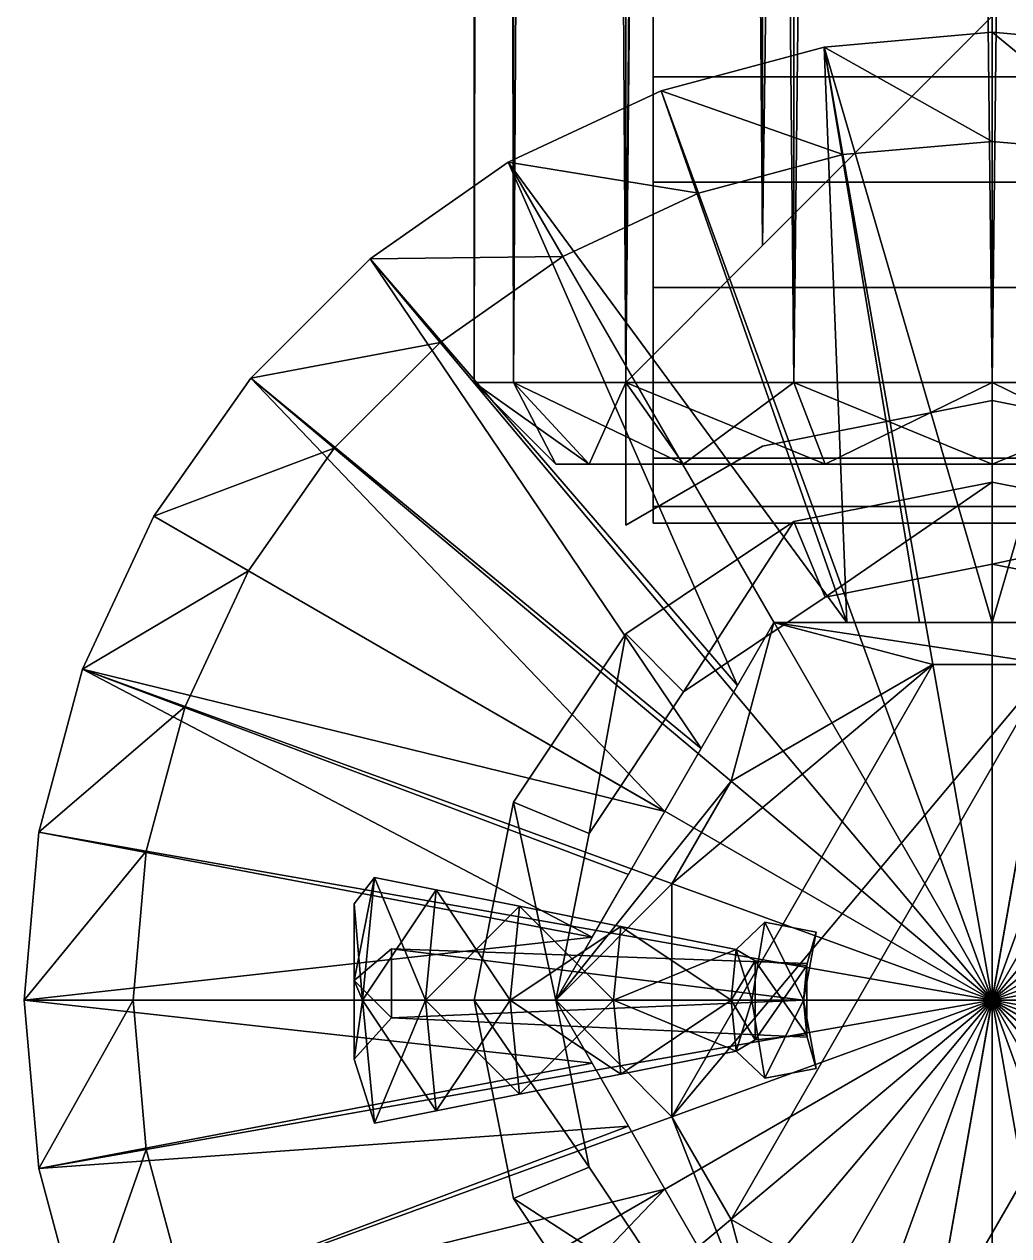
# Model space of a CAD drawing. Header units: centimetres. Extents: x -66.3 to 12.3, y -19.3 to 19.3.
# Drawn here: x -66.292 to -64.487, y -17.932 to -15.71 of the extents above; entities that cross this region are included whole.
import ezdxf

# ---------------------------------------------------------------- set-up
doc = ezdxf.new("R2010")
doc.units = ezdxf.units.CM
for name, color, linetype, true_color in [('chrom', 9, 'Continuous', 0xbebebe), ('Metall verzinkt', 8, 'Continuous', 0x6f6f6f), ('plastik schwarz', 250, 'Continuous', 0x282828), ('reinweiss', 254, 'Continuous', 0xdddddd)]:
    doc.layers.add(name, color=color, linetype=linetype, true_color=true_color)

# ---------------------------------------------------------------- blocks, each defined once
blk = doc.blocks.new('stdklemmhalter_19HIY993')
at = {"layer": 'Metall verzinkt'}
for points in [[(0, 0.85, -0.6215), (-0.1931, 0.8084, -0.6215), (-0.1931, 0.8084, 0.6215), (0, 0.85, 0.6215)], [(0.625, 0, -0.6215), (-0.1931, 0.8084, -0.6215), (0, 0.85, -0.6215)], [(0.625, 0, 0.6215), (0, 0.85, 0.6215), (-0.1931, 0.8084, 0.6215)], [(0.1931, 0.8084, -0.6215), (0, 0.85, -0.6215), (0, 0.85, 0.6215), (0.1931, 0.8084, 0.6215)], [(0.625, 0, -0.6215), (0, 0.85, -0.6215), (0.1931, 0.8084, -0.6215)], [(0.625, 0, 0.6215), (0.1931, 0.8084, 0.6215), (0, 0.85, 0.6215)], [(-0.1931, 0.8084, -0.6215), (-0.3674, 0.6877, -0.6215), (-0.3674, 0.6877, 0.6215), (-0.1931, 0.8084, 0.6215)], [(0.625, 0, -0.6215), (-0.3674, 0.6877, -0.6215), (-0.1931, 0.8084, -0.6215)], [(0.625, 0, 0.6215), (-0.1931, 0.8084, 0.6215), (-0.3674, 0.6877, 0.6215)], [(0.3674, 0.6877, -0.6215), (0.1931, 0.8084, -0.6215), (0.1931, 0.8084, 0.6215), (0.3674, 0.6877, 0.6215)], [(0.625, 0, -0.6215), (0.1931, 0.8084, -0.6215), (0.3674, 0.6877, -0.6215)], [(0.625, 0, 0.6215), (0.3674, 0.6877, 0.6215), (0.1931, 0.8084, 0.6215)], [(-0.3674, 0.6877, -0.6215), (-0.5056, 0.4996, -0.6215), (-0.5056, 0.4996, 0.6215), (-0.3674, 0.6877, 0.6215)], [(0.625, 0, -0.6215), (-0.5056, 0.4996, -0.6215), (-0.3674, 0.6877, -0.6215)], [(0.625, 0, 0.6215), (-0.3674, 0.6877, 0.6215), (-0.5056, 0.4996, 0.6215)], [(0.5056, 0.4996, -0.6215), (0.3674, 0.6877, -0.6215), (0.3674, 0.6877, 0.6215), (0.5056, 0.4996, 0.6215)], [(0.625, 0, -0.6215), (0.3674, 0.6877, -0.6215), (0.5056, 0.4996, -0.6215)], [(0.625, 0, 0.6215), (0.5056, 0.4996, 0.6215), (0.3674, 0.6877, 0.6215)], [(-0.5056, 0.4996, -0.6215), (-0.5944, 0.2627, -0.6215), (-0.5944, 0.2627, 0.6215), (-0.5056, 0.4996, 0.6215)], [(0.625, 0, -0.6215), (-0.5944, 0.2627, -0.6215), (-0.5056, 0.4996, -0.6215)], [(0.625, 0, 0.6215), (-0.5056, 0.4996, 0.6215), (-0.5944, 0.2627, 0.6215)], [(0.5944, 0.2627, -0.6215), (0.5056, 0.4996, -0.6215), (0.5056, 0.4996, 0.6215), (0.5944, 0.2627, 0.6215)], [(0.625, 0, -0.6215), (0.5056, 0.4996, -0.6215), (0.5944, 0.2627, -0.6215)], [(0.625, 0, 0.6215), (0.5944, 0.2627, 0.6215), (0.5056, 0.4996, 0.6215)], [(-0.5944, 0.2627, -0.6215), (-0.625, 0, -0.6215), (-0.625, 0, 0.6215), (-0.5944, 0.2627, 0.6215)], [(0.625, 0, -0.6215), (-0.625, 0, -0.6215), (-0.5944, 0.2627, -0.6215)], [(0.625, 0, 0.6215), (-0.5944, 0.2627, 0.6215), (-0.625, 0, 0.6215)], [(0.625, 0, -0.6215), (0.5944, 0.2627, -0.6215), (0.5944, 0.2627, 0.6215), (0.625, 0, 0.6215)], [(-0.625, 0, -0.6215), (-0.5944, -0.2627, -0.6215), (-0.5944, -0.2627, 0.6215), (-0.625, 0, 0.6215)], [(0.625, 0, -0.6215), (-0.5944, -0.2627, -0.6215), (-0.625, 0, -0.6215)], [(0.625, 0, 0.6215), (-0.625, 0, 0.6215), (-0.5944, -0.2627, 0.6215)], [(0.625, 0, -0.6215), (-0.5056, -0.4996, -0.6215), (-0.5944, -0.2627, -0.6215)], [(0.625, 0, 0.6215), (-0.5944, -0.2627, 0.6215), (-0.5056, -0.4996, 0.6215)], [(0.625, 0, -0.6215), (-0.3674, -0.6877, -0.6215), (-0.5056, -0.4996, -0.6215)], [(0.625, 0, 0.6215), (-0.5056, -0.4996, 0.6215), (-0.3674, -0.6877, 0.6215)], [(0.625, 0, -0.6215), (-0.1931, -0.8084, -0.6215), (-0.3674, -0.6877, -0.6215)], [(0.625, 0, 0.6215), (-0.3674, -0.6877, 0.6215), (-0.1931, -0.8084, 0.6215)], [(0.625, 0, -0.6215), (0, -0.85, -0.6215), (-0.1931, -0.8084, -0.6215)], [(0.625, 0, 0.6215), (-0.1931, -0.8084, 0.6215), (0, -0.85, 0.6215)], [(0.625, 0, -0.6215), (0.1931, -0.8084, -0.6215), (0, -0.85, -0.6215)], [(0.625, 0, 0.6215), (0, -0.85, 0.6215), (0.1931, -0.8084, 0.6215)], [(0.625, 0, -0.6215), (0.3674, -0.6877, -0.6215), (0.1931, -0.8084, -0.6215)], [(0.625, 0, 0.6215), (0.1931, -0.8084, 0.6215), (0.3674, -0.6877, 0.6215)], [(0.625, 0, -0.6215), (0.5056, -0.4996, -0.6215), (0.3674, -0.6877, -0.6215)], [(0.625, 0, 0.6215), (0.3674, -0.6877, 0.6215), (0.5056, -0.4996, 0.6215)], [(0.625, 0, -0.6215), (0.5944, -0.2627, -0.6215), (0.5056, -0.4996, -0.6215)], [(0.625, 0, 0.6215), (0.5056, -0.4996, 0.6215), (0.5944, -0.2627, 0.6215)], [(0.5944, -0.2627, -0.6215), (0.625, 0, -0.6215), (0.625, 0, 0.6215), (0.5944, -0.2627, 0.6215)], [(-0.5944, -0.2627, -0.6215), (-0.5056, -0.4996, -0.6215), (-0.5056, -0.4996, 0.6215), (-0.5944, -0.2627, 0.6215)], [(0.5056, -0.4996, -0.6215), (0.5944, -0.2627, -0.6215), (0.5944, -0.2627, 0.6215), (0.5056, -0.4996, 0.6215)], [(-0.5056, -0.4996, -0.6215), (-0.3674, -0.6877, -0.6215), (-0.3674, -0.6877, 0.6215), (-0.5056, -0.4996, 0.6215)], [(0.3674, -0.6877, -0.6215), (0.5056, -0.4996, -0.6215), (0.5056, -0.4996, 0.6215), (0.3674, -0.6877, 0.6215)], [(-0.3674, -0.6877, -0.6215), (-0.1931, -0.8084, -0.6215), (-0.1931, -0.8084, 0.6215), (-0.3674, -0.6877, 0.6215)], [(0.1931, -0.8084, -0.6215), (0.3674, -0.6877, -0.6215), (0.3674, -0.6877, 0.6215), (0.1931, -0.8084, 0.6215)], [(-0.1931, -0.8084, -0.6215), (0, -0.85, -0.6215), (0, -0.85, 0.6215), (-0.1931, -0.8084, 0.6215)], [(0, -0.85, -0.6215), (0.1931, -0.8084, -0.6215), (0.1931, -0.8084, 0.6215), (0, -0.85, 0.6215)]]:
    blk.add_3dface(points, dxfattribs=at)
blk = doc.blocks.new('GeometrySelector_19HIY996')
at = {"layer": 'plastik schwarz'}
for points in [[(0, 0.6928, 1.1), (0, 1.775, 0.6), (-0.3082, 1.748, 0.6)], [(0, 1.775, 0.2), (0, 1.575), (-0.3082, 1.748, 0.2)], [(0, 1.775, 0.6), (0, 1.775, 0.2), (-0.3082, 1.748, 0.2)], [(0, 1.775, 0.6), (-0.3082, 1.748, 0.2), (-0.3082, 1.748, 0.6)], [(0, 0.6928, 1.1), (0.3082, 1.748, 0.6), (0, 1.775, 0.6)], [(0.2735, 1.5511), (0, 1.575), (0, 1.775, 0.2)], [(0.3082, 1.748, 0.2), (0.2735, 1.5511), (0, 1.775, 0.2)], [(0.3082, 1.748, 0.6), (0.3082, 1.748, 0.2), (0, 1.775, 0.2)], [(0.3082, 1.748, 0.6), (0, 1.775, 0.2), (0, 1.775, 0.6)], [(-0.6071, 1.668, 0.6), (-0.2667, 0.6928, 1.1), (-0.3082, 1.748, 0.6)], [(-0.3082, 1.748, 0.2), (-0.2735, 1.5511), (-0.6071, 1.668, 0.2)], [(-0.3082, 1.748, 0.6), (-0.3082, 1.748, 0.2), (-0.6071, 1.668, 0.2)], [(-0.3082, 1.748, 0.6), (-0.6071, 1.668, 0.2), (-0.6071, 1.668, 0.6)], [(0, 0.6928, 1.1), (-0.3082, 1.748, 0.6), (-0.1333, 0.6928, 1.1)], [(-0.2667, 0.6928, 1.1), (-0.1333, 0.6928, 1.1), (-0.3082, 1.748, 0.6)], [(0, 1.575), (-0.2735, 1.5511), (-0.3082, 1.748, 0.2)], [(0, 0.6928, 1.1), (0.1333, 0.6928, 1.1), (0.3082, 1.748, 0.6)], [(-0.2667, 0.6928, 1.1), (-0.6071, 1.668, 0.6), (-0.8875, 1.5372, 0.6)], [(-0.6071, 1.668, 0.2), (-0.5387, 1.48), (-0.8875, 1.5372, 0.2)], [(-0.6071, 1.668, 0.6), (-0.6071, 1.668, 0.2), (-0.8875, 1.5372, 0.2)], [(-0.6071, 1.668, 0.6), (-0.8875, 1.5372, 0.2), (-0.8875, 1.5372, 0.6)], [(-0.2735, 1.5511), (-0.5387, 1.48), (-0.6071, 1.668, 0.2)], [(0, 0), (-0.2735, 1.5511), (0, 1.575)], [(0, 0), (0, 1.575), (0.2735, 1.5511)], [(-0.4667, 0.5774, 1.1), (-0.8875, 1.5372, 0.6), (-1.1409, 1.3597, 0.6)], [(-0.8875, 1.5372, 0.2), (-0.7875, 1.364), (-1.1409, 1.3597, 0.2)], [(-0.8875, 1.5372, 0.6), (-0.8875, 1.5372, 0.2), (-1.1409, 1.3597, 0.2)], [(-0.8875, 1.5372, 0.6), (-1.1409, 1.3597, 0.2), (-1.1409, 1.3597, 0.6)], [(-0.4667, 0.5774, 1.1), (-0.4, 0.6928, 1.1), (-0.8875, 1.5372, 0.6)], [(-0.2667, 0.6928, 1.1), (-0.8875, 1.5372, 0.6), (-0.4, 0.6928, 1.1)], [(-0.5387, 1.48), (-0.7875, 1.364), (-0.8875, 1.5372, 0.2)], [(0, 0), (-0.5387, 1.48), (-0.2735, 1.5511)], [(0, 0), (0.2735, 1.5511), (0.5387, 1.48)], [(0, 0), (-0.7875, 1.364), (-0.5387, 1.48)], [(0, 0), (0.5387, 1.48), (0.7875, 1.364)], [(-0.5333, 0.4619, 1.1), (-1.1409, 1.3597, 0.6), (-1.3597, 1.1409, 0.6)], [(-1.1409, 1.3597, 0.2), (-1.0124, 1.2065), (-1.3597, 1.1409, 0.2)], [(-1.1409, 1.3597, 0.6), (-1.1409, 1.3597, 0.2), (-1.3597, 1.1409, 0.2)], [(-1.1409, 1.3597, 0.6), (-1.3597, 1.1409, 0.2), (-1.3597, 1.1409, 0.6)], [(-0.7875, 1.364), (-1.0124, 1.2065), (-1.1409, 1.3597, 0.2)], [(-0.5333, 0.4619, 1.1), (-0.4667, 0.5774, 1.1), (-1.1409, 1.3597, 0.6)], [(0, 0), (-1.0124, 1.2065), (-0.7875, 1.364)], [(0, 0), (0.7875, 1.364), (1.0124, 1.2065)], [(-1.0124, 1.2065), (-1.2065, 1.0124), (-1.3597, 1.1409, 0.2)], [(0, 0), (-1.2065, 1.0124), (-1.0124, 1.2065)], [(0, 0), (1.0124, 1.2065), (1.2065, 1.0124)], [(-0.6, 0.3464, 1.1), (-1.3597, 1.1409, 0.6), (-1.5372, 0.8875, 0.6)], [(-1.3597, 1.1409, 0.2), (-1.2065, 1.0124), (-1.5372, 0.8875, 0.2)], [(-1.3597, 1.1409, 0.6), (-1.3597, 1.1409, 0.2), (-1.5372, 0.8875, 0.2)], [(-1.3597, 1.1409, 0.6), (-1.5372, 0.8875, 0.2), (-1.5372, 0.8875, 0.6)], [(-0.6, 0.3464, 1.1), (-0.5333, 0.4619, 1.1), (-1.3597, 1.1409, 0.6)], [(-1.2065, 1.0124), (-1.364, 0.7875), (-1.5372, 0.8875, 0.2)], [(0, 0), (-1.364, 0.7875), (-1.2065, 1.0124)], [(0, 0), (1.2065, 1.0124), (1.364, 0.7875)], [(-0.6, 0.3464, 1.1), (-1.5372, 0.8875, 0.6), (-1.668, 0.6071, 0.6)], [(-1.5372, 0.8875, 0.2), (-1.364, 0.7875), (-1.668, 0.6071, 0.2)], [(-1.5372, 0.8875, 0.6), (-1.5372, 0.8875, 0.2), (-1.668, 0.6071, 0.2)], [(-1.5372, 0.8875, 0.6), (-1.668, 0.6071, 0.2), (-1.668, 0.6071, 0.6)], [(-1.364, 0.7875), (-1.48, 0.5387), (-1.668, 0.6071, 0.2)], [(0, 0), (-1.48, 0.5387), (-1.364, 0.7875)], [(0, 0), (1.364, 0.7875), (1.48, 0.5387)], [(-0.4, 0.6928, 1.75), (-0.4, 0.6928, 1.1), (-0.8, 0, 1.1)], [(-0.4, 0.6928, 1.75), (-0.8, 0, 1.1), (-0.8, 0, 1.75)], [(-0.4788, 0.4017, 2), (-0.4, 0.6928, 1.75), (-0.8, 0, 1.75)], [(-0.4788, 0.4017, 2), (-0.1085, 0.6155, 2), (-0.4, 0.6928, 1.75)], [(0.4, 0.6928, 1.75), (0.4, 0.6928, 1.1), (-0.4, 0.6928, 1.1)], [(0.4, 0.6928, 1.75), (-0.4, 0.6928, 1.1), (-0.4, 0.6928, 1.75)], [(0.1085, 0.6155, 2), (0.4, 0.6928, 1.75), (-0.4, 0.6928, 1.75)], [(0.1085, 0.6155, 2), (-0.4, 0.6928, 1.75), (-0.1085, 0.6155, 2)], [(-1.748, 0.3082, 0.6), (-0.7333, 0.1155, 1.1), (-1.668, 0.6071, 0.6)], [(-1.668, 0.6071, 0.2), (-1.48, 0.5387), (-1.748, 0.3082, 0.2)], [(-1.668, 0.6071, 0.6), (-1.668, 0.6071, 0.2), (-1.748, 0.3082, 0.2)], [(-1.668, 0.6071, 0.6), (-1.748, 0.3082, 0.2), (-1.748, 0.3082, 0.6)], [(-0.6, 0.3464, 1.1), (-1.668, 0.6071, 0.6), (-0.6667, 0.2309, 1.1)], [(-0.7333, 0.1155, 1.1), (-0.6667, 0.2309, 1.1), (-1.668, 0.6071, 0.6)], [(-0.5873, -0.2138, 2), (-0.4788, -0.4017, 2), (0.1085, 0.6155, 2)], [(-0.1085, 0.6155, 2), (-0.5873, -0.2138, 2), (0.1085, 0.6155, 2)], [(-0.5873, 0.2138, 2), (-0.5873, -0.2138, 2), (-0.1085, 0.6155, 2)], [(-0.4788, 0.4017, 2), (-0.5873, 0.2138, 2), (-0.1085, 0.6155, 2)], [(0.1085, 0.6155, 2), (-0.4788, -0.4017, 2), (-0.1085, -0.6155, 2)], [(0.1085, 0.6155, 2), (-0.1085, -0.6155, 2), (0.4788, 0.4017, 2)], [(-1.48, 0.5387), (-1.5511, 0.2735), (-1.748, 0.3082, 0.2)], [(0, 0), (-1.5511, 0.2735), (-1.48, 0.5387)], [(0, 0), (1.48, 0.5387), (1.5511, 0.2735)], [(-0.4788, 0.4017, 2), (-0.8, 0, 1.75), (-0.5873, 0.2138, 2)], [(0.4788, 0.4017, 2), (-0.1085, -0.6155, 2), (0.1085, -0.6155, 2)], [(-0.7333, 0.1155, 1.1), (-1.748, 0.3082, 0.6), (-1.775, 0, 0.6)], [(-1.748, 0.3082, 0.2), (-1.5511, 0.2735), (-1.775, 0, 0.2)], [(-1.748, 0.3082, 0.6), (-1.748, 0.3082, 0.2), (-1.775, 0, 0.2)], [(-1.748, 0.3082, 0.6), (-1.775, 0, 0.2), (-1.775, 0, 0.6)], [(-1.5511, 0.2735), (-1.575, 0), (-1.775, 0, 0.2)], [(0, 0), (-1.575, 0), (-1.5511, 0.2735)], [(0, 0), (1.5511, 0.2735), (1.575, 0)], [(-0.5873, -0.2138, 2), (-0.5873, 0.2138, 2), (-0.8, 0, 1.75)], [(-0.7333, 0.1155, 1.1), (-1.775, 0, 0.6), (-0.8, 0, 1.1)], [(-0.7333, -0.1155, 1.1), (-0.8, 0, 1.1), (-1.775, 0, 0.6)], [(-0.7333, -0.1155, 1.1), (-1.775, 0, 0.6), (-1.748, -0.3082, 0.6)], [(-1.775, 0, 0.2), (-1.575, 0), (-1.748, -0.3082, 0.2)], [(-1.775, 0, 0.6), (-1.775, 0, 0.2), (-1.748, -0.3082, 0.2)], [(-1.775, 0, 0.6), (-1.748, -0.3082, 0.2), (-1.748, -0.3082, 0.6)], [(-1.575, 0), (-1.5511, -0.2735), (-1.748, -0.3082, 0.2)], [(0, 0), (-1.5511, -0.2735), (-1.575, 0)], [(0, 0), (-1.48, -0.5387), (-1.5511, -0.2735)], [(0, 0), (-1.364, -0.7875), (-1.48, -0.5387)], [(0, 0), (-1.2065, -1.0124), (-1.364, -0.7875)], [(0, 0), (-1.0124, -1.2065), (-1.2065, -1.0124)], [(0, 0), (-0.7875, -1.364), (-1.0124, -1.2065)], [(-0.5873, -0.2138, 2), (-0.8, 0, 1.75), (-0.4, -0.6928, 1.75)], [(-0.8, 0, 1.75), (-0.8, 0, 1.1), (-0.4, -0.6928, 1.1)], [(-0.8, 0, 1.75), (-0.4, -0.6928, 1.1), (-0.4, -0.6928, 1.75)], [(0, 0), (-0.5387, -1.48), (-0.7875, -1.364)], [(0, 0), (-0.2735, -1.5511), (-0.5387, -1.48)], [(0, 0), (0, -1.575), (-0.2735, -1.5511)], [(0, 0), (1.575, 0), (1.5511, -0.2735)], [(0, 0), (1.5511, -0.2735), (1.48, -0.5387)], [(0, 0), (1.48, -0.5387), (1.364, -0.7875)], [(0, 0), (1.364, -0.7875), (1.2065, -1.0124)], [(0, 0), (1.2065, -1.0124), (1.0124, -1.2065)], [(0, 0), (1.0124, -1.2065), (0.7875, -1.364)], [(0, 0), (0.7875, -1.364), (0.5387, -1.48)], [(0, 0), (0.5387, -1.48), (0.2735, -1.5511)], [(0, 0), (0.2735, -1.5511), (0, -1.575)], [(-0.6667, -0.2309, 1.1), (-0.7333, -0.1155, 1.1), (-1.748, -0.3082, 0.6)], [(-0.5873, -0.2138, 2), (-0.4, -0.6928, 1.75), (-0.4788, -0.4017, 2)], [(-0.6667, -0.2309, 1.1), (-1.748, -0.3082, 0.6), (-1.668, -0.6071, 0.6)], [(-0.6, -0.3464, 1.1), (-0.6667, -0.2309, 1.1), (-1.668, -0.6071, 0.6)], [(-1.748, -0.3082, 0.2), (-1.5511, -0.2735), (-1.668, -0.6071, 0.2)], [(-1.5511, -0.2735), (-1.48, -0.5387), (-1.668, -0.6071, 0.2)], [(-1.748, -0.3082, 0.6), (-1.748, -0.3082, 0.2), (-1.668, -0.6071, 0.2)], [(-1.748, -0.3082, 0.6), (-1.668, -0.6071, 0.2), (-1.668, -0.6071, 0.6)], [(-0.6, -0.3464, 1.1), (-1.668, -0.6071, 0.6), (-1.5372, -0.8875, 0.6)], [(-0.6, -0.3464, 1.1), (-1.5372, -0.8875, 0.6), (-1.3597, -1.1409, 0.6)], [(-0.6, -0.3464, 1.1), (-1.3597, -1.1409, 0.6), (-0.5333, -0.4619, 1.1)], [(-0.1085, -0.6155, 2), (-0.4788, -0.4017, 2), (-0.4, -0.6928, 1.75)]]:
    blk.add_3dface(points, dxfattribs=at)
blk = doc.blocks.new('hallerfuss_19HIY992')
blk.add_blockref('GeometrySelector_19HIY996', (0, 0))
blk = doc.blocks.new('blech350_350_19HIY991')
at = {"layer": 'reinweiss'}
for points in [[(-16.367, 16.6289, 0.6718), (16.367, 16.6289, 0.6718), (16.1162, 16.4837, 0.421)], [(-16.367, 16.6289, 0.6718), (16.1162, 16.4837, 0.421), (-16.1162, 16.4837, 0.421)], [(-16.367, -16.6289, 0.6717), (16.367, -16.6289, 0.6717), (16.367, 16.6289, 0.6718)], [(-16.367, 16.6289, 0.6718), (-16.367, -16.6289, 0.6717), (16.367, 16.6289, 0.6718)], [(16.1162, 16.4837, 0.421), (16.367, 16.6289, 0.6718), (-16.367, 16.6289, 0.6718)], [(-16.1162, 16.4837, 0.421), (16.1162, 16.4837, 0.421), (-16.367, 16.6289, 0.6718)], [(16.367, 16.6289, 0.6718), (16.367, -16.6289, 0.6717), (-16.367, -16.6289, 0.6717)], [(16.367, 16.6289, 0.6718), (-16.367, -16.6289, 0.6717), (-16.367, 16.6289, 0.6718)], [(16.6289, -16.367, 0.6717), (16.6289, 16.367, 0.6718), (16.367, 16.6289, 0.6718)], [(16.367, -16.6289, 0.6717), (16.6289, -16.367, 0.6717), (16.367, 16.6289, 0.6718)], [(16.367, 16.6289, 0.6718), (16.6289, 16.367, 0.6718), (16.6289, -16.367, 0.6717)], [(16.367, 16.6289, 0.6718), (16.6289, -16.367, 0.6717), (16.367, -16.6289, 0.6717)], [(-15.6953, 16.4, 0), (-16.1162, 16.4837, 0.421), (16.1162, 16.4837, 0.421)], [(16.1162, 16.4837, 0.421), (-16.1162, 16.4837, 0.421), (-15.6953, 16.4, 0)], [(15.6953, 16.4, 0), (-15.6953, 16.4, 0), (16.1162, 16.4837, 0.421)], [(16.1162, 16.4837, 0.421), (-15.6953, 16.4, 0), (15.6953, 16.4, 0)], [(16.4837, 16.1162, 0.421), (16.6289, 16.367, 0.6718), (16.6289, -16.367, 0.6717)], [(16.6289, -16.367, 0.6717), (16.6289, 16.367, 0.6718), (16.4837, 16.1162, 0.421)], [(16.4837, 16.1162, 0.421), (16.4837, -16.1162, 0.421), (16.4, -15.6953, 0)], [(16.4837, 16.1162, 0.421), (16.4, -15.6953, 0), (16.4, 15.6953, 0)], [(16.4, -15.6953, 0), (16.4837, -16.1162, 0.421), (16.4837, 16.1162, 0.421)], [(16.4, 15.6953, 0), (16.4, -15.6953, 0), (16.4837, 16.1162, 0.421)], [(16.4837, -16.1162, 0.421), (16.4837, 16.1162, 0.421), (16.6289, -16.367, 0.6717)], [(16.6289, -16.367, 0.6717), (16.4837, 16.1162, 0.421), (16.4837, -16.1162, 0.421)], [(16.4837, 15.2743, -0.421), (16.4, 15.6953, 0), (16.4, -15.6953, 0)], [(16.4, -15.6953, 0), (16.4, 15.6953, 0), (16.4837, 15.2743, -0.421)], [(16.4837, -15.2743, -0.421), (16.4837, 15.2743, -0.421), (16.4, -15.6953, 0)], [(16.4, -15.6953, 0), (16.4837, 15.2743, -0.421), (16.4837, -15.2743, -0.421)], [(15.6953, -16.4, 0), (16.1162, -16.4837, 0.421), (-16.1162, -16.4837, 0.421)], [(-16.1162, -16.4837, 0.421), (16.1162, -16.4837, 0.421), (15.6953, -16.4, 0)], [(16.367, -16.6289, 0.6717), (-16.367, -16.6289, 0.6717), (-16.1162, -16.4837, 0.421)], [(-16.1162, -16.4837, 0.421), (-16.367, -16.6289, 0.6717), (16.367, -16.6289, 0.6717)], [(16.367, -16.6289, 0.6717), (-16.1162, -16.4837, 0.421), (16.1162, -16.4837, 0.421)], [(16.1162, -16.4837, 0.421), (-16.1162, -16.4837, 0.421), (16.367, -16.6289, 0.6717)]]:
    blk.add_3dface(points, dxfattribs=at)
blk = doc.blocks.new('GeometrySelector_19HIY9912')
for points in [[(-0.95, 16.367, 0), (-0.877686, 16.367, 0.363549), (-0.739104, 16.517, 0.306147)], [(-0.8, 16.517, 0), (-0.95, 16.367, 0), (-0.739104, 16.517, 0.306147)], [(-0.877686, 16.367, -0.363549), (-0.95, 16.367, 0), (-0.8, 16.517, 0)], [(-0.877686, 16.367, 0.363549), (-0.671751, 16.367, 0.671751), (-0.565685, 16.517, 0.565685)], [(-0.739104, 16.517, 0.306147), (-0.877686, 16.367, 0.363549), (-0.565685, 16.517, 0.565685)], [(-0.739104, 16.517, -0.306147), (-0.877686, 16.367, -0.363549), (-0.8, 16.517, 0)], [(-0.671751, 16.367, -0.671751), (-0.877686, 16.367, -0.363549), (-0.739104, 16.517, -0.306147)], [(-0.565685, 16.517, -0.565685), (-0.671751, 16.367, -0.671751), (-0.739104, 16.517, -0.306147)], [(-0.671751, 16.367, 0.671751), (-0.363549, 16.367, 0.877686), (-0.306147, 16.517, 0.739104)], [(-0.565685, 16.517, 0.565685), (-0.671751, 16.367, 0.671751), (-0.306147, 16.517, 0.739104)], [(-0.363549, 16.367, -0.877686), (-0.671751, 16.367, -0.671751), (-0.565685, 16.517, -0.565685)], [(-0.306147, 16.517, -0.739104), (-0.363549, 16.367, -0.877686), (-0.565685, 16.517, -0.565685)], [(-0.363549, 16.367, 0.877686), (0, 16.367, 0.95), (0, 16.517, 0.8)], [(-0.306147, 16.517, 0.739104), (-0.363549, 16.367, 0.877686), (0, 16.517, 0.8)], [(0, 16.367, -0.95), (-0.363549, 16.367, -0.877686), (-0.306147, 16.517, -0.739104)], [(0, 16.517, -0.8), (0, 16.367, -0.95), (-0.306147, 16.517, -0.739104)], [(0.363549, 16.367, -0.877686), (0, 16.367, -0.95), (0, 16.517, -0.8)], [(0.306147, 16.517, -0.739104), (0.363549, 16.367, -0.877686), (0, 16.517, -0.8)], [(0, 16.367, 0.95), (0.363549, 16.367, 0.877686), (0.306147, 16.517, 0.739104)], [(0, 16.517, 0.8), (0, 16.367, 0.95), (0.306147, 16.517, 0.739104)], [(0.671751, 16.367, -0.671751), (0.363549, 16.367, -0.877686), (0.306147, 16.517, -0.739104)], [(0.565685, 16.517, -0.565685), (0.671751, 16.367, -0.671751), (0.306147, 16.517, -0.739104)], [(0.306147, 16.517, 0.739104), (0.363549, 16.367, 0.877686), (0.565685, 16.517, 0.565685)], [(0.363549, 16.367, 0.877686), (0.671751, 16.367, 0.671751), (0.565685, 16.517, 0.565685)], [(0.877686, 16.367, -0.363549), (0.671751, 16.367, -0.671751), (0.565685, 16.517, -0.565685)], [(0.739104, 16.517, -0.306147), (0.877686, 16.367, -0.363549), (0.565685, 16.517, -0.565685)], [(0.565685, 16.517, 0.565685), (0.671751, 16.367, 0.671751), (0.739104, 16.517, 0.306147)], [(0.671751, 16.367, 0.671751), (0.877686, 16.367, 0.363549), (0.739104, 16.517, 0.306147)], [(0.95, 16.367, 0), (0.877686, 16.367, -0.363549), (0.739104, 16.517, -0.306147)], [(0.8, 16.517, 0), (0.95, 16.367, 0), (0.739104, 16.517, -0.306147)], [(0.739104, 16.517, 0.306147), (0.877686, 16.367, 0.363549), (0.8, 16.517, 0)], [(0.877686, 16.367, 0.363549), (0.95, 16.367, 0), (0.8, 16.517, 0)], [(-0.877686, 16.367, 0.363549), (-0.95, 16.367, 0), (-0.95, -16.367, 0)], [(-0.877686, 16.367, 0.363549), (-0.95, -16.367, 0), (-0.877686, -16.367, 0.363549)], [(-0.95, 16.367, 0), (-0.877686, 16.367, -0.363549), (-0.877686, -16.367, -0.363549)], [(-0.95, 16.367, 0), (-0.877686, -16.367, -0.363549), (-0.95, -16.367, 0)], [(-0.671751, 16.367, 0.671751), (-0.877686, 16.367, 0.363549), (-0.877686, -16.367, 0.363549)], [(-0.671751, 16.367, 0.671751), (-0.877686, -16.367, 0.363549), (-0.671751, -16.367, 0.671751)], [(-0.877686, 16.367, -0.363549), (-0.671751, 16.367, -0.671751), (-0.671751, -16.367, -0.671751)], [(-0.877686, 16.367, -0.363549), (-0.671751, -16.367, -0.671751), (-0.877686, -16.367, -0.363549)], [(-0.363549, 16.367, 0.877686), (-0.671751, 16.367, 0.671751), (-0.671751, -16.367, 0.671751)], [(-0.363549, 16.367, 0.877686), (-0.671751, -16.367, 0.671751), (-0.363549, -16.367, 0.877686)], [(-0.671751, 16.367, -0.671751), (-0.363549, 16.367, -0.877686), (-0.363549, -16.367, -0.877686)], [(-0.671751, 16.367, -0.671751), (-0.363549, -16.367, -0.877686), (-0.671751, -16.367, -0.671751)], [(0, 16.367, 0.95), (-0.363549, 16.367, 0.877686), (-0.363549, -16.367, 0.877686)], [(0, 16.367, 0.95), (-0.363549, -16.367, 0.877686), (0, -16.367, 0.95)], [(-0.363549, 16.367, -0.877686), (0, 16.367, -0.95), (0, -16.367, -0.95)], [(-0.363549, 16.367, -0.877686), (0, -16.367, -0.95), (-0.363549, -16.367, -0.877686)], [(0, 16.367, -0.95), (0.363549, 16.367, -0.877686), (0.363549, -16.367, -0.877686)], [(0, 16.367, -0.95), (0.363549, -16.367, -0.877686), (0, -16.367, -0.95)], [(0.363549, 16.367, 0.877686), (0, 16.367, 0.95), (0, -16.367, 0.95)], [(0.363549, 16.367, 0.877686), (0, -16.367, 0.95), (0.363549, -16.367, 0.877686)], [(0.363549, 16.367, -0.877686), (0.671751, 16.367, -0.671751), (0.671751, -16.367, -0.671751)], [(0.363549, 16.367, -0.877686), (0.671751, -16.367, -0.671751), (0.363549, -16.367, -0.877686)], [(0.671751, 16.367, 0.671751), (0.363549, 16.367, 0.877686), (0.363549, -16.367, 0.877686)], [(0.671751, 16.367, 0.671751), (0.363549, -16.367, 0.877686), (0.671751, -16.367, 0.671751)], [(0.671751, 16.367, -0.671751), (0.877686, 16.367, -0.363549), (0.877686, -16.367, -0.363549)], [(0.671751, 16.367, -0.671751), (0.877686, -16.367, -0.363549), (0.671751, -16.367, -0.671751)], [(0.877686, 16.367, 0.363549), (0.671751, 16.367, 0.671751), (0.671751, -16.367, 0.671751)], [(0.877686, 16.367, 0.363549), (0.671751, -16.367, 0.671751), (0.877686, -16.367, 0.363549)], [(0.877686, 16.367, -0.363549), (0.95, 16.367, 0), (0.95, -16.367, 0)], [(0.877686, 16.367, -0.363549), (0.95, -16.367, 0), (0.877686, -16.367, -0.363549)], [(0.95, 16.367, 0), (0.877686, 16.367, 0.363549), (0.877686, -16.367, 0.363549)], [(0.95, 16.367, 0), (0.877686, -16.367, 0.363549), (0.95, -16.367, 0)], [(-0.739104, -16.517, 0.306147), (-0.877686, -16.367, 0.363549), (-0.95, -16.367, 0)], [(-0.739104, -16.517, 0.306147), (-0.95, -16.367, 0), (-0.8, -16.517, 0)], [(-0.8, -16.517, 0), (-0.95, -16.367, 0), (-0.877686, -16.367, -0.363549)], [(-0.565685, -16.517, 0.565685), (-0.671751, -16.367, 0.671751), (-0.877686, -16.367, 0.363549)], [(-0.565685, -16.517, 0.565685), (-0.877686, -16.367, 0.363549), (-0.739104, -16.517, 0.306147)], [(-0.8, -16.517, 0), (-0.877686, -16.367, -0.363549), (-0.739104, -16.517, -0.306147)], [(-0.739104, -16.517, -0.306147), (-0.877686, -16.367, -0.363549), (-0.671751, -16.367, -0.671751)], [(-0.739104, -16.517, -0.306147), (-0.671751, -16.367, -0.671751), (-0.565685, -16.517, -0.565685)], [(-0.306147, -16.517, 0.739104), (-0.363549, -16.367, 0.877686), (-0.671751, -16.367, 0.671751)], [(-0.306147, -16.517, 0.739104), (-0.671751, -16.367, 0.671751), (-0.565685, -16.517, 0.565685)], [(-0.565685, -16.517, -0.565685), (-0.671751, -16.367, -0.671751), (-0.363549, -16.367, -0.877686)], [(-0.565685, -16.517, -0.565685), (-0.363549, -16.367, -0.877686), (-0.306147, -16.517, -0.739104)], [(0, -16.517, 0.8), (0, -16.367, 0.95), (-0.363549, -16.367, 0.877686)], [(0, -16.517, 0.8), (-0.363549, -16.367, 0.877686), (-0.306147, -16.517, 0.739104)], [(-0.306147, -16.517, -0.739104), (-0.363549, -16.367, -0.877686), (0, -16.367, -0.95)], [(-0.306147, -16.517, -0.739104), (0, -16.367, -0.95), (0, -16.517, -0.8)], [(0, -16.517, -0.8), (0, -16.367, -0.95), (0.363549, -16.367, -0.877686)], [(0, -16.517, -0.8), (0.363549, -16.367, -0.877686), (0.306147, -16.517, -0.739104)], [(0.306147, -16.517, 0.739104), (0.363549, -16.367, 0.877686), (0, -16.367, 0.95)], [(0.306147, -16.517, 0.739104), (0, -16.367, 0.95), (0, -16.517, 0.8)], [(0.306147, -16.517, -0.739104), (0.363549, -16.367, -0.877686), (0.671751, -16.367, -0.671751)], [(0.306147, -16.517, -0.739104), (0.671751, -16.367, -0.671751), (0.565685, -16.517, -0.565685)], [(0.565685, -16.517, 0.565685), (0.363549, -16.367, 0.877686), (0.306147, -16.517, 0.739104)], [(0.565685, -16.517, 0.565685), (0.671751, -16.367, 0.671751), (0.363549, -16.367, 0.877686)], [(0.565685, -16.517, -0.565685), (0.671751, -16.367, -0.671751), (0.877686, -16.367, -0.363549)], [(0.565685, -16.517, -0.565685), (0.877686, -16.367, -0.363549), (0.739104, -16.517, -0.306147)], [(0.739104, -16.517, 0.306147), (0.671751, -16.367, 0.671751), (0.565685, -16.517, 0.565685)], [(0.739104, -16.517, 0.306147), (0.877686, -16.367, 0.363549), (0.671751, -16.367, 0.671751)], [(0.739104, -16.517, -0.306147), (0.877686, -16.367, -0.363549), (0.95, -16.367, 0)], [(0.739104, -16.517, -0.306147), (0.95, -16.367, 0), (0.8, -16.517, 0)], [(0.8, -16.517, 0), (0.877686, -16.367, 0.363549), (0.739104, -16.517, 0.306147)], [(0.8, -16.517, 0), (0.95, -16.367, 0), (0.877686, -16.367, 0.363549)]]:
    blk.add_3dface(points)
blk = doc.blocks.new('rohr350_19HIY99')
at = {"layer": 'chrom'}
blk.add_blockref('GeometrySelector_19HIY9912', (0, 0), dxfattribs=at)
blk = doc.blocks.new('rohr350_19HIY993')
at = {"layer": 'chrom'}
blk.add_blockref('GeometrySelector_19HIY9912', (0, 0), dxfattribs=at)
blk = doc.blocks.new('GeometrySelector_19HIY9914')
for points in [[(-44.05387, 116.97973), (-46.91628, 115.48494, -9.33223), (-47.83543, 115.48494)], [(-44.05387, 116.97973), (-47.83543, 115.48494), (-46.91628, 115.48494, 9.33223)], [(-41.66691, 116.97973, -14.30427), (-46.91628, 115.48494, -9.33223), (-44.05387, 116.97973)], [(-46.91628, 115.48494, 9.33223), (-41.66691, 116.97973, 14.30427), (-44.05387, 116.97973)], [(-34.585, 110.12026), (-41.66691, 116.97973, -14.30427), (-44.05387, 116.97973)], [(-34.585, 110.12026), (-44.05387, 116.97973), (-41.66691, 116.97973, 14.30427)], [(-32.24955, 110.12026, -12.49354), (-41.66691, 116.97973, -14.30427), (-34.585, 110.12026)], [(-41.66691, 116.97973, 14.30427), (-32.24955, 110.12026, 12.49354), (-34.585, 110.12026)], [(43.45304, 116.97973, -7.25103), (33.99612, 110.12026, -6.35498), (33.99612, 110.12026, 6.35498)], [(43.45304, 116.97973, -7.25103), (33.99612, 110.12026, 6.35498), (43.45304, 116.97973, 7.25103)], [(46.91628, 115.48494, -9.33223), (43.45304, 116.97973, -7.25103), (47.83543, 115.48494)], [(47.83543, 115.48494), (43.45304, 116.97973, -7.25103), (43.45304, 116.97973, 7.25103)], [(47.83543, 115.48494), (43.45304, 116.97973, 7.25103), (46.91628, 115.48494, 9.33223)], [(-46.91628, 115.48494, 9.33223), (-47.83543, 115.48494), (-69.44628, 103.9337)], [(-46.91628, 115.48494, 9.33223), (-69.44628, 103.9337), (-68.11189, 103.9337, 13.5483)], [(-47.83543, 115.48494), (-68.11189, 103.9337, -13.5483), (-69.44628, 103.9337)], [(-46.91628, 115.48494, -9.33223), (-68.11189, 103.9337, -13.5483), (-47.83543, 115.48494)], [(46.91628, 115.48494, 9.33223), (68.11189, 103.9337, 13.5483), (47.83543, 115.48494)], [(47.83543, 115.48494), (69.44628, 103.9337), (46.91628, 115.48494, -9.33223)], [(46.91628, 115.48494, -9.33223), (69.44628, 103.9337), (68.11189, 103.9337, -13.5483)], [(47.83543, 115.48494), (68.11189, 103.9337, 13.5483), (69.44628, 103.9337)], [(-32.24955, 110.12026, 12.49354), (-33.92046, 33.92046, 6.7472), (-34.585, 110.12026)], [(-34.585, 110.12026), (-33.92046, 33.92046, 6.7472), (-34.585, 34.585)], [(-34.585, 110.12026), (-34.585, 34.585), (-33.92046, 33.92046, -6.7472)], [(-34.585, 110.12026), (-33.92046, 33.92046, -6.7472), (-32.24955, 110.12026, -12.49354)], [(33.99612, 110.12026, -6.35498), (33.92046, 33.92046, -6.7472), (34.585, 34.585)], [(33.99612, 110.12026, 6.35498), (34.585, 34.585), (33.92046, 33.92046, 6.7472)], [(33.99612, 110.12026, -6.35498), (34.585, 34.585), (33.99612, 110.12026, 6.35498)], [(-68.11189, 103.9337, 13.5483), (-69.44628, 103.9337), (-88.38835, 88.38835)], [(-68.11189, 103.9337, 13.5483), (-88.38835, 88.38835), (-86.68999, 88.38835, 17.24371)], [(-86.68999, 88.38835, -17.24371), (-88.38835, 88.38835), (-69.44628, 103.9337)], [(-68.11189, 103.9337, -13.5483), (-86.68999, 88.38835, -17.24371), (-69.44628, 103.9337)], [(88.38835, 88.38835), (86.68999, 88.38835, -17.24371), (68.11189, 103.9337, -13.5483)], [(68.11189, 103.9337, 13.5483), (86.68999, 88.38835, 17.24371), (69.44628, 103.9337)], [(69.44628, 103.9337), (88.38835, 88.38835), (68.11189, 103.9337, -13.5483)], [(69.44628, 103.9337), (86.68999, 88.38835, 17.24371), (88.38835, 88.38835)], [(-88.38835, 88.38835), (-101.93664, 69.44628, -20.27646), (-103.9337, 69.44628)], [(-88.38835, 88.38835), (-103.9337, 69.44628), (-86.68999, 88.38835, 17.24371)], [(-86.68999, 88.38835, 17.24371), (-103.9337, 69.44628), (-101.93664, 69.44628, 20.27646)], [(-86.68999, 88.38835, -17.24371), (-101.93664, 69.44628, -20.27646), (-88.38835, 88.38835)], [(88.38835, 88.38835), (103.9337, 69.44628), (86.68999, 88.38835, -17.24371)], [(103.9337, 69.44628), (101.93664, 69.44628, -20.27646), (86.68999, 88.38835, -17.24371)], [(86.68999, 88.38835, 17.24371), (101.93664, 69.44628, 20.27646), (88.38835, 88.38835)], [(101.93664, 69.44628, 20.27646), (103.9337, 69.44628), (88.38835, 88.38835)], [(-113.26593, 47.83543, 22.52999), (-101.93664, 69.44628, 20.27646), (-115.48494, 47.83543)], [(-115.48494, 47.83543), (-101.93664, 69.44628, 20.27646), (-103.9337, 69.44628)], [(-115.48494, 47.83543), (-103.9337, 69.44628), (-113.26593, 47.83543, -22.52999)], [(-101.93664, 69.44628, -20.27646), (-113.26593, 47.83543, -22.52999), (-103.9337, 69.44628)], [(101.93664, 69.44628, 20.27646), (113.26593, 47.83543, 22.52999), (103.9337, 69.44628)], [(103.9337, 69.44628), (115.48494, 47.83543), (101.93664, 69.44628, -20.27646)], [(113.26593, 47.83543, -22.52999), (101.93664, 69.44628, -20.27646), (115.48494, 47.83543)], [(113.26593, 47.83543, 22.52999), (115.48494, 47.83543), (103.9337, 69.44628)], [(-113.26593, 47.83543, -22.52999), (-116.97973, 42.70584, -10.81459), (-115.48494, 47.83543)], [(-115.48494, 47.83543), (-116.97973, 42.70584, -10.81459), (-116.97973, 43.90341, 3.63794)], [(-115.48494, 47.83543), (-116.97973, 43.90341, 3.63794), (-113.26593, 47.83543, 22.52999)], [(113.26593, 47.83543, 22.52999), (116.97973, 40.34336, 17.69624), (115.48494, 47.83543)], [(115.48494, 47.83543), (116.97973, 42.70584, -10.81459), (113.26593, 47.83543, -22.52999)], [(116.97973, 40.34336, 17.69624), (116.97973, 43.90341, 3.63794), (115.48494, 47.83543)], [(115.48494, 47.83543), (116.97973, 43.90341, 3.63794), (116.97973, 42.70584, -10.81459)], [(-116.97973, 42.70584, -10.81459), (-110.12026, 34.43747, -3.1911), (-116.97973, 43.90341, 3.63794)], [(-116.97973, 43.90341, 3.63794), (-110.12026, 34.43747, -3.1911), (-110.12026, 33.26474, 9.46463)], [(116.97973, 43.90341, 3.63794), (110.12026, 33.26474, 9.46463), (110.12026, 34.43747, -3.1911)], [(116.97973, 43.90341, 3.63794), (110.12026, 34.43747, -3.1911), (116.97973, 42.70584, -10.81459)], [(-110.12026, 34.43747, -3.1911), (-33.92046, 33.92046, -6.7472), (-34.585, 34.585)], [(-110.12026, 34.43747, -3.1911), (-34.585, 34.585), (-110.12026, 33.26474, 9.46463)], [(-110.12026, 33.26474, 9.46463), (-34.585, 34.585), (-33.92046, 33.92046, 6.7472)], [(110.12026, 33.26474, 9.46463), (33.92046, 33.92046, 6.7472), (34.585, 34.585)], [(110.12026, 34.43747, -3.1911), (34.585, 34.585), (33.92046, 33.92046, -6.7472)], [(110.12026, 33.26474, 9.46463), (34.585, 34.585), (110.12026, 34.43747, -3.1911)], [(-116.97973, -43.90341, 3.63794), (-110.12026, -33.26474, 9.46463), (-110.12026, -34.43747, -3.1911)], [(-110.12026, -33.26474, 9.46463), (-33.92046, -33.92046, 6.7472), (-34.585, -34.585)], [(-110.12026, -33.26474, 9.46463), (-34.585, -34.585), (-110.12026, -34.43747, -3.1911)], [(110.12026, -33.26474, 9.46463), (34.585, -34.585), (33.92046, -33.92046, 6.7472)], [(110.12026, -34.43747, -3.1911), (34.585, -34.585), (110.12026, -33.26474, 9.46463)], [(116.97973, -43.90341, 3.63794), (110.12026, -34.43747, -3.1911), (110.12026, -33.26474, 9.46463)], [(-116.97973, -43.90341, 3.63794), (-110.12026, -34.43747, -3.1911), (-116.97973, -42.70584, -10.81459)], [(-110.12026, -34.43747, -3.1911), (-34.585, -34.585), (-33.92046, -33.92046, -6.7472)], [(-32.24955, -110.12026, -12.49354), (-33.92046, -33.92046, -6.7472), (-34.585, -110.12026)], [(-34.585, -110.12026), (-33.92046, -33.92046, -6.7472), (-34.585, -34.585)], [(-34.585, -110.12026), (-34.585, -34.585), (-33.92046, -33.92046, 6.7472)], [(-34.585, -110.12026), (-33.92046, -33.92046, 6.7472), (-32.24955, -110.12026, 12.49354)], [(33.99612, -110.12026, 6.35498), (33.92046, -33.92046, 6.7472), (34.585, -34.585)], [(33.99612, -110.12026, -6.35498), (34.585, -34.585), (33.92046, -33.92046, -6.7472)], [(110.12026, -34.43747, -3.1911), (33.92046, -33.92046, -6.7472), (34.585, -34.585)], [(33.99612, -110.12026, 6.35498), (34.585, -34.585), (33.99612, -110.12026, -6.35498)], [(116.97973, -42.70584, -10.81459), (110.12026, -34.43747, -3.1911), (116.97973, -43.90341, 3.63794)], [(115.48494, -47.83543), (116.97973, -40.34336, 17.69624), (113.26593, -47.83543, 22.52999)], [(115.48494, -47.83543), (116.97973, -43.90341, 3.63794), (116.97973, -40.34336, 17.69624)], [(-115.48494, -47.83543), (-116.97973, -43.90341, 3.63794), (-116.97973, -42.70584, -10.81459)], [(-115.48494, -47.83543), (-116.97973, -42.70584, -10.81459), (-113.26593, -47.83543, -22.52999)], [(-113.26593, -47.83543, 22.52999), (-116.97973, -43.90341, 3.63794), (-115.48494, -47.83543)], [(113.26593, -47.83543, -22.52999), (116.97973, -42.70584, -10.81459), (115.48494, -47.83543)], [(115.48494, -47.83543), (116.97973, -42.70584, -10.81459), (116.97973, -43.90341, 3.63794)], [(-101.93664, -69.44628, -20.27646), (-103.9337, -69.44628), (-115.48494, -47.83543)], [(-101.93664, -69.44628, -20.27646), (-115.48494, -47.83543), (-113.26593, -47.83543, -22.52999)], [(-115.48494, -47.83543), (-103.9337, -69.44628), (-113.26593, -47.83543, 22.52999)], [(-113.26593, -47.83543, 22.52999), (-103.9337, -69.44628), (-101.93664, -69.44628, 20.27646)], [(101.93664, -69.44628, -20.27646), (113.26593, -47.83543, -22.52999), (103.9337, -69.44628)], [(103.9337, -69.44628), (115.48494, -47.83543), (101.93664, -69.44628, 20.27646)], [(101.93664, -69.44628, 20.27646), (115.48494, -47.83543), (113.26593, -47.83543, 22.52999)], [(103.9337, -69.44628), (113.26593, -47.83543, -22.52999), (115.48494, -47.83543)], [(-86.68999, -88.38835, -17.24371), (-88.38835, -88.38835), (-103.9337, -69.44628)], [(-86.68999, -88.38835, -17.24371), (-103.9337, -69.44628), (-101.93664, -69.44628, -20.27646)], [(-103.9337, -69.44628), (-88.38835, -88.38835), (-101.93664, -69.44628, 20.27646)], [(-101.93664, -69.44628, 20.27646), (-88.38835, -88.38835), (-86.68999, -88.38835, 17.24371)], [(86.68999, -88.38835, -17.24371), (101.93664, -69.44628, -20.27646), (88.38835, -88.38835)], [(88.38835, -88.38835), (103.9337, -69.44628), (86.68999, -88.38835, 17.24371)], [(86.68999, -88.38835, 17.24371), (103.9337, -69.44628), (101.93664, -69.44628, 20.27646)], [(88.38835, -88.38835), (101.93664, -69.44628, -20.27646), (103.9337, -69.44628)], [(-68.11189, -103.9337, -13.5483), (-69.44628, -103.9337), (-88.38835, -88.38835)], [(-68.11189, -103.9337, -13.5483), (-88.38835, -88.38835), (-86.68999, -88.38835, -17.24371)], [(-88.38835, -88.38835), (-69.44628, -103.9337), (-86.68999, -88.38835, 17.24371)], [(-86.68999, -88.38835, 17.24371), (-69.44628, -103.9337), (-68.11189, -103.9337, 13.5483)], [(68.11189, -103.9337, -13.5483), (86.68999, -88.38835, -17.24371), (69.44628, -103.9337)], [(69.44628, -103.9337), (88.38835, -88.38835), (68.11189, -103.9337, 13.5483)], [(68.11189, -103.9337, 13.5483), (88.38835, -88.38835), (86.68999, -88.38835, 17.24371)], [(69.44628, -103.9337), (86.68999, -88.38835, -17.24371), (88.38835, -88.38835)], [(-46.91628, -115.48494, -9.33223), (-47.83543, -115.48494), (-69.44628, -103.9337)], [(-46.91628, -115.48494, -9.33223), (-69.44628, -103.9337), (-68.11189, -103.9337, -13.5483)], [(-69.44628, -103.9337), (-47.83543, -115.48494), (-68.11189, -103.9337, 13.5483)], [(-68.11189, -103.9337, 13.5483), (-47.83543, -115.48494), (-46.91628, -115.48494, 9.33223)], [(47.83543, -115.48494), (46.91628, -115.48494, -9.33223), (68.11189, -103.9337, -13.5483)], [(46.91628, -115.48494, 9.33223), (47.83543, -115.48494), (69.44628, -103.9337)], [(46.91628, -115.48494, 9.33223), (69.44628, -103.9337), (68.11189, -103.9337, 13.5483)], [(47.83543, -115.48494), (68.11189, -103.9337, -13.5483), (69.44628, -103.9337)], [(-34.585, -110.12026), (-41.66691, -116.97973, 14.30427), (-44.05387, -116.97973)], [(-34.585, -110.12026), (-44.05387, -116.97973), (-41.66691, -116.97973, -14.30427)], [(-32.24955, -110.12026, 12.49354), (-41.66691, -116.97973, 14.30427), (-34.585, -110.12026)], [(-41.66691, -116.97973, -14.30427), (-32.24955, -110.12026, -12.49354), (-34.585, -110.12026)], [(43.45304, -116.97973, 7.25103), (33.99612, -110.12026, 6.35498), (33.99612, -110.12026, -6.35498)], [(43.45304, -116.97973, 7.25103), (33.99612, -110.12026, -6.35498), (43.45304, -116.97973, -7.25103)], [(-44.05387, -116.97973), (-46.91628, -115.48494, 9.33223), (-47.83543, -115.48494)], [(-44.05387, -116.97973), (-47.83543, -115.48494), (-46.91628, -115.48494, -9.33223)], [(-46.91628, -115.48494, -9.33223), (-41.66691, -116.97973, -14.30427), (-44.05387, -116.97973)], [(-41.66691, -116.97973, 14.30427), (-46.91628, -115.48494, 9.33223), (-44.05387, -116.97973)], [(46.91628, -115.48494, 9.33223), (43.45304, -116.97973, 7.25103), (47.83543, -115.48494)], [(47.83543, -115.48494), (43.45304, -116.97973, 7.25103), (43.45304, -116.97973, -7.25103)], [(47.83543, -115.48494), (43.45304, -116.97973, -7.25103), (46.91628, -115.48494, -9.33223)]]:
    blk.add_3dface(points)
blk = doc.blocks.new('kugel_std_19HIY995')
at = {"layer": 'chrom', "xscale": 0.01, "yscale": 0.01, "zscale": 0.01}
blk.add_blockref('GeometrySelector_19HIY9914', (0, 0), dxfattribs=at)
blk = doc.blocks.new('rohr350_19HIY997')
at = {"layer": 'chrom'}
blk.add_blockref('GeometrySelector_19HIY9912', (0, 0), dxfattribs=at)
blk = doc.blocks.new('kugel_std_19HIY996')
at = {"layer": 'chrom', "xscale": 0.01, "yscale": 0.01, "zscale": 0.01}
blk.add_blockref('GeometrySelector_19HIY9914', (0, 0), dxfattribs=at)

msp = doc.modelspace()

# ---------------------------------------------------------------- block references
at = {"extrusion": (-1, -6.12323e-17, 3.7494e-33)}
for name, p in [('blech350_350_19HIY991', (0, 20.5, 64.5171)), ('stdklemmhalter_19HIY993', (16, 35, 64.5171))]:
    msp.add_blockref(name, p, dxfattribs=at)
at = {"extrusion": (0, 1.22465e-16, -1)}
msp.add_blockref('rohr350_19HIY99', (64.5171, 0, -38), dxfattribs=at)
at = {"rotation": 180}
msp.add_blockref('rohr350_19HIY993', (-64.5171, 0, 3), dxfattribs=at)
msp.add_blockref('hallerfuss_19HIY992', (-64.5171, -17.5))
at = {"extrusion": (0, 1, 6.12323e-17)}
for name, p in [('kugel_std_19HIY995', (64.5171, 38, -17.5)), ('rohr350_19HIY997', (64.5171, 20.5, -17.5))]:
    msp.add_blockref(name, p, dxfattribs=at)
at = {"extrusion": (0, 1, 6.12323e-17), "rotation": 180}
msp.add_blockref('kugel_std_19HIY996', (64.5171, 3, -17.5), dxfattribs=at)

doc.saveas('drawing.dxf')
